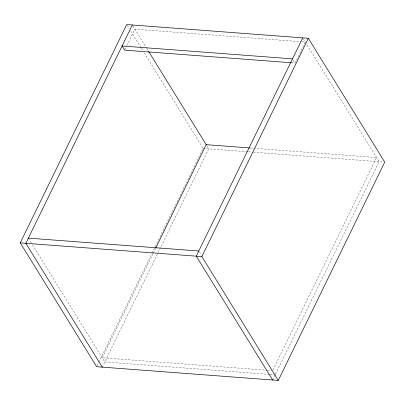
<?xml version="1.0" encoding="UTF-8"?>
<svg xmlns="http://www.w3.org/2000/svg" width="405" height="405" viewBox="0 0 405 405"><rect width="100%" height="100%" fill="white"/><g stroke="black" fill="none" stroke-linecap="round" stroke-linejoin="round"><path stroke-width="0.3" stroke-dasharray="2.02 1.52" d="M124.937 49.577L126.598 46.17M126.871 45.603L134.895 29.15L300.905 41.7M97.215 365.573L98.602 362.728M98.881 362.161L151.845 253.576M152.118 253.009L203.138 148.402L144.003 52.559M152.948 253.783L102.217 357.787L266.971 370.241M153.222 253.211L155.439 248.665M102.262 367.132L208.737 148.822L206.17 144.656M291.296 62.74L295.068 63.023L305.309 42.034L301.533 41.745M272.904 370.104L376.579 157.54L255.844 148.412M272.671 380.011L275.167 374.898M275.446 374.326L379.151 161.701L306.393 43.791M250.189 147.987L255.216 148.367M203.138 148.402L247.728 151.769M248.356 151.819L252.755 152.148M253.383 152.199L383.505 162.035M267.599 370.291L271.998 370.621M269.538 374.407L104.789 361.954L31.696 243.501M270.17 374.458L275.197 374.838M303.38 38.91L306.058 43.249M293.144 59.899L295.068 63.023M132.967 26.026L146.61 48.139M146.944 48.676L148.605 51.369M127.393 25.642L129.382 28.871M130.714 31.023L141.011 47.714M141.345 48.256L142.671 50.407M199.452 252.077L201.442 255.307M28.375 238.12L31.367 242.965"/><path stroke-width="0.61" d="M20.25 242.873L126.724 24.563L308.337 38.293L384.75 162.127L278.275 380.437L96.663 366.707L20.25 242.873L201.862 256.598L278.275 380.437M132.329 24.988L25.849 243.299L102.262 367.132M155.717 248.098L206.17 144.656L249.556 147.936M302.738 37.867L196.263 256.178L272.671 380.011M201.862 256.598L308.337 38.293M292.501 58.857L122.087 45.978L124.659 50.144L291.296 62.74M28.375 238.12L198.784 250.999M148.605 51.369L206.413 145.056"/></g></svg>
